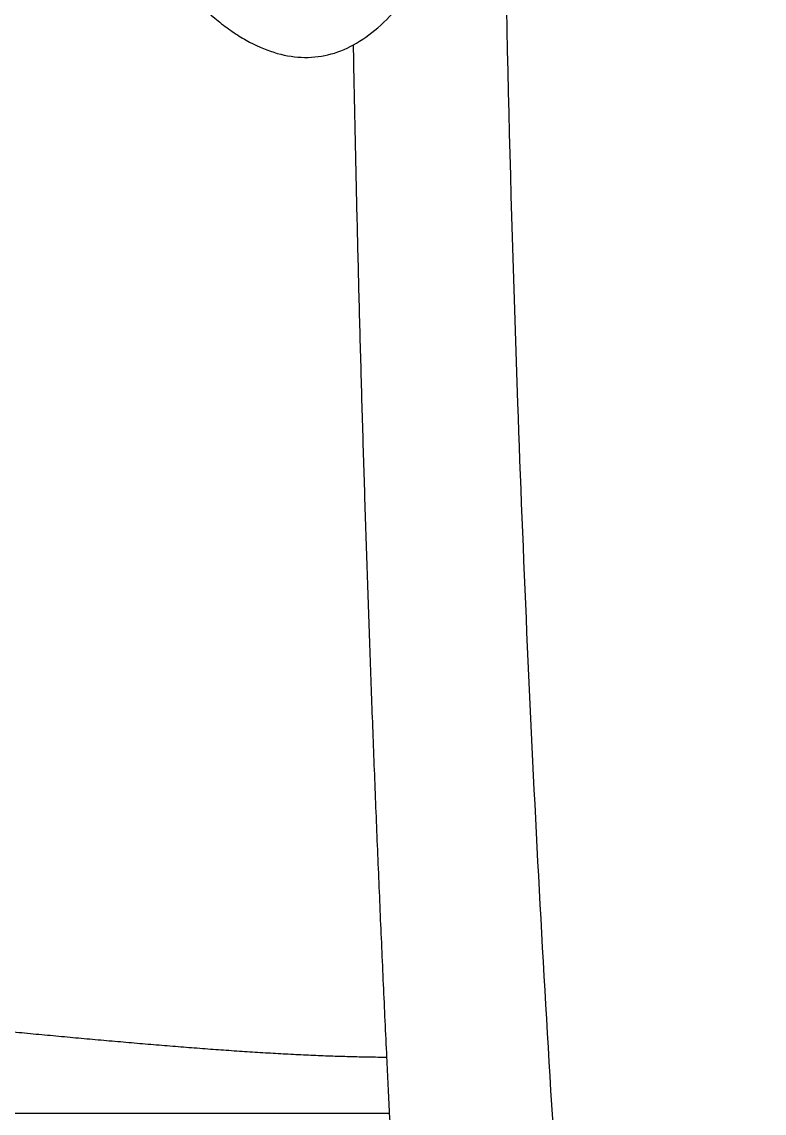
# Model space of a CAD drawing. Header units: inches. Extents: x 0 to 84, y -22 to 124.
# Drawn here: x 9.053 to 10.881, y 38.629 to 41.314 of the extents above; entities that cross this region are included whole.
import ezdxf

# ---------------------------------------------------------------- set-up
doc = ezdxf.new("R2010")
doc.units = ezdxf.units.IN
doc.header["$MEASUREMENT"] = 0
doc.layers.add('1', color=4, linetype='Continuous')

# ---------------------------------------------------------------- blocks, each defined once
blk = doc.blocks.new('2026 RELAY')
at = {"layer": '1', "color": 3, "linetype": 'Continuous', "lineweight": 25}
for points, knots in [([(9.8593, 43.5123), (9.8185, 43.5344), (9.7758, 43.5439), (9.7093, 43.5405), (9.6867, 43.5363), (9.6523, 43.5255), (9.6408, 43.5211), (9.6178, 43.511), (9.6064, 43.5051), (9.5722, 43.4856), (9.5495, 43.4698), (9.5158, 43.4419), (9.5046, 43.432), (9.4824, 43.4106), (9.4713, 43.3992), (9.4163, 43.3389), (9.375, 43.2813), (9.327, 43.1982), (9.3175, 43.181), (9.299, 43.1455), (9.29, 43.1271), (9.2636, 43.0706), (9.247, 43.0314), (9.2162, 42.9498), (9.2019, 42.9075), (9.1821, 42.8416), (9.1758, 42.8193), (9.1637, 42.7738), (9.158, 42.7506), (9.1309, 42.6334), (9.1146, 42.5366), (9.0984, 42.3871), (9.0943, 42.3365), (9.089, 42.2338), (9.0878, 42.1827), (9.0885, 42.0297), (9.0945, 41.9284), (9.1092, 41.8027), (9.1125, 41.7776), (9.1197, 41.7281), (9.1237, 41.7037), (9.1365, 41.6311), (9.1463, 41.5838), (9.1684, 41.4912), (9.1808, 41.446), (9.2012, 41.3799), (9.2084, 41.358), (9.2232, 41.3153), (9.2308, 41.2945), (9.2703, 41.1925), (9.3057, 41.1183), (9.3545, 41.0351), (9.3645, 41.0189), (9.3849, 40.9877), (9.3952, 40.9727), (9.4266, 40.9296), (9.4479, 40.9035), (9.4916, 40.8562), (9.5138, 40.835), (9.5478, 40.8072), (9.5592, 40.7986), (9.5822, 40.7827), (9.5937, 40.7755), (9.6511, 40.7432), (9.6964, 40.7291), (9.7633, 40.7259), (9.7854, 40.7279), (9.8283, 40.7381), (9.8492, 40.7462), (9.8695, 40.7574)], [0, 0, 0, 0, 0.0625, 0.0625, 0.09375, 0.09375, 0.109375, 0.109375, 0.125, 0.125, 0.15625, 0.15625, 0.171875, 0.171875, 0.1875, 0.1875, 0.25, 0.25, 0.265625, 0.265625, 0.28125, 0.28125, 0.3125, 0.3125, 0.34375, 0.34375, 0.359375, 0.359375, 0.375, 0.375, 0.4375, 0.4375, 0.46875, 0.46875, 0.5, 0.5, 0.5625, 0.5625, 0.578125, 0.578125, 0.59375, 0.59375, 0.625, 0.625, 0.65625, 0.65625, 0.671875, 0.671875, 0.6875, 0.6875, 0.75, 0.75, 0.765625, 0.765625, 0.78125, 0.78125, 0.8125, 0.8125, 0.84375, 0.84375, 0.859375, 0.859375, 0.875, 0.875, 0.9375, 0.9375, 0.96875, 0.96875, 1, 1, 1, 1]), ([(9.8696, 40.7574), (9.9105, 40.78), (9.9496, 40.8139), (9.9961, 40.8703), (10.0053, 40.8824), (10.0232, 40.9076), (10.032, 40.9208), (10.0577, 40.9622), (10.0741, 40.9922), (10.1053, 41.0568), (10.1202, 41.0914), (10.1413, 41.147), (10.1482, 41.1661), (10.1614, 41.2051), (10.1677, 41.225), (10.1982, 41.3267), (10.2189, 41.4147), (10.2358, 41.5094)], [0, 0, 0, 0, 0.25, 0.25, 0.3125, 0.3125, 0.375, 0.375, 0.5, 0.5, 0.625, 0.625, 0.6875, 0.6875, 0.75, 0.75, 1, 1, 1, 1]), ([(10.881, 33.1335), (10.8259, 33.5057), (10.7224, 34.2512), (10.5449, 35.7458), (10.3793, 37.6202), (10.2729, 39.6676), (10.2423, 40.9647), (10.2358, 41.5095)], [0, 0, 0, 0, 0.0625, 0.125, 0.25, 0.375, 0.4654992, 0.4654992, 0.4654992, 0.4654992]), ([(9.9519, 38.2658), (9.9491, 38.3257), (9.9435, 38.4462), (9.9355, 38.628), (9.9278, 38.8117), (9.9204, 38.9975), (9.9133, 39.1852), (9.9066, 39.3749), (9.9002, 39.5665), (9.8941, 39.7602), (9.8884, 39.9558), (9.8831, 40.1534), (9.8782, 40.353), (9.8736, 40.5545), (9.8709, 40.6896), (9.8696, 40.7574)], [0, 0, 0, 0, 0.072192, 0.145172, 0.218941, 0.293498, 0.368844, 0.444978, 0.521901, 0.599612, 0.678112, 0.757401, 0.837479, 0.918345, 1, 1, 1, 1]), ([(9.9519, 38.2658), (9.9444, 38.2658), (9.9294, 38.2659), (9.9066, 38.2662), (9.8836, 38.2667), (9.8603, 38.2673), (9.8367, 38.2679), (9.8129, 38.2687), (9.7889, 38.2697), (9.7646, 38.2707), (9.7401, 38.2718), (9.7154, 38.273), (9.6905, 38.2744), (9.6654, 38.2758), (9.64, 38.2773), (9.6145, 38.2789), (9.5888, 38.2806), (9.5629, 38.2824), (9.5369, 38.2842), (9.5107, 38.2861), (9.4843, 38.2881), (9.4578, 38.2902), (9.4311, 38.2923), (9.4043, 38.2944), (9.3773, 38.2967), (9.3503, 38.299), (9.3231, 38.3013), (9.2958, 38.3037), (9.2684, 38.3061), (9.2408, 38.3085), (9.2132, 38.311), (9.1855, 38.3135), (9.1577, 38.3161), (9.1299, 38.3187), (9.1019, 38.3212), (9.0739, 38.3239), (9.0458, 38.3265), (9.0177, 38.3291), (8.9895, 38.3318), (8.9613, 38.3344), (8.933, 38.3371), (8.9141, 38.3388), (8.9047, 38.3397)], [0, 0, 0, 0, 0.025, 0.049998, 0.074994, 0.099988, 0.124982, 0.149975, 0.174969, 0.199962, 0.224957, 0.249953, 0.274949, 0.299947, 0.324946, 0.349947, 0.374949, 0.399953, 0.424957, 0.449963, 0.474969, 0.499976, 0.524984, 0.549992, 0.574999, 0.600006, 0.625012, 0.650016, 0.675019, 0.70002, 0.72502, 0.750019, 0.775018, 0.800015, 0.825013, 0.85001, 0.875008, 0.900005, 0.925003, 0.950002, 0.975001, 1, 1, 1, 1]), ([(9.9585, 38.1285), (9.9574, 38.1514), (9.9552, 38.1971), (9.953, 38.2428), (9.9519, 38.2658)], [0, 0, 0, 0, 0.498938, 1, 1, 1, 1]), ([(9.0051, 38.1286), (9.0325, 38.1286), (9.0875, 38.1286), (9.1694, 38.1286), (9.2508, 38.1286), (9.3318, 38.1286), (9.4123, 38.1286), (9.4923, 38.1286), (9.5716, 38.1286), (9.6504, 38.1286), (9.7285, 38.1286), (9.8059, 38.1285), (9.8827, 38.1285), (9.9332, 38.1285), (9.9585, 38.1285)], [0, 0, 0, 0, 0.083308, 0.166621, 0.249939, 0.333261, 0.416587, 0.499917, 0.583251, 0.66659, 0.749933, 0.833282, 0.916637, 1, 1, 1, 1]), ([(10.3351, 33.2231), (10.327, 33.3029), (10.3105, 33.4647), (10.2861, 33.711), (10.2615, 33.9642), (10.2369, 34.2243), (10.2123, 34.4913), (10.1879, 34.7653), (10.1638, 35.0462), (10.1399, 35.3341), (10.117, 35.6217), (10.095, 35.91), (10.0739, 36.1995), (10.0532, 36.4983), (10.0329, 36.8064), (10.0131, 37.1238), (9.994, 37.4505), (9.9756, 37.7864), (9.9642, 38.0135), (9.9585, 38.1285)], [0, 0, 0, 0, 0.04889, 0.099181, 0.150875, 0.203972, 0.258471, 0.314372, 0.371676, 0.430383, 0.490493, 0.547623, 0.606626, 0.667502, 0.730252, 0.794876, 0.861376, 0.92975, 1, 1, 1, 1])]:
    blk.add_open_spline(points, degree=3, knots=knots, dxfattribs=at)

msp = doc.modelspace()

# ---------------------------------------------------------------- block references
msp.add_blockref('2026 RELAY', (0, 0.5))

doc.saveas('drawing.dxf')
